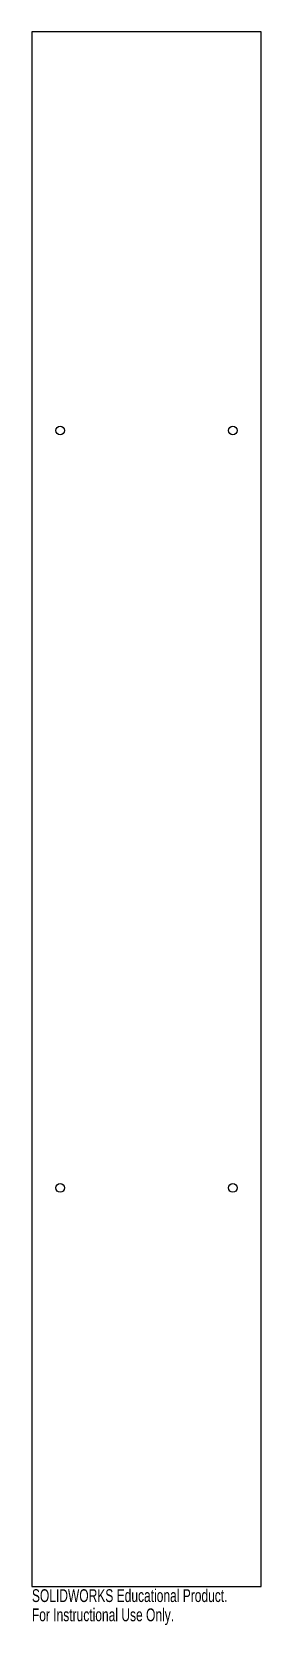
# Model space of a CAD drawing. Header units: millimetres. Extents: x -43 to 43, y -308 to 293.
import ezdxf

# ---------------------------------------------------------------- set-up
doc = ezdxf.new("R2010")
doc.units = ezdxf.units.MM
doc.styles.add('SLDTEXTSTYLE0', font='TXT', dxfattribs={"width": 0.7})

msp = doc.modelspace()

# ---------------------------------------------------------------- linework, layer by layer
at = {"color": 7, "linetype": 'Continuous', "lineweight": 25}
for p, q in [((43.17, 293.18), (-43.17, 293.18)), ((-43.17, 293.18), (-43.17, -293.18)), ((43.17, -293.18), (43.17, 293.18)), ((-43.17, -293.18), (43.17, -293.18))]:
    msp.add_line(p, q, dxfattribs=at)
for centre in [(-32.5, 142.84), (32.5, 142.84), (-32.5, -142.84), (32.5, -142.84)]:
    msp.add_circle(centre, 1.65, dxfattribs=at)

# ---------------------------------------------------------------- texts
at = {"color": 7, "linetype": 'Continuous', "char_height": 4.8336, "attachment_point": 1, "style": 'SLDTEXTSTYLE0'}
for s, insert in [('SOLIDWORKS Educational Product.', (-43.17, -294.19)), ('For Instructional Use Only.', (-43.17, -301.44))]:
    msp.add_mtext(s, dxfattribs=dict(at, insert=insert))

doc.saveas('drawing.dxf')
